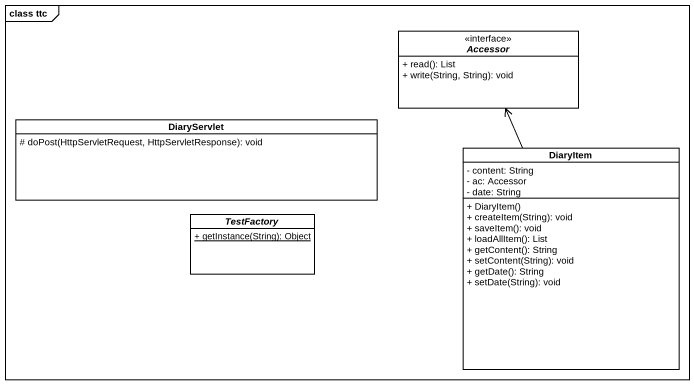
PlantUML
@startuml
mainframe class ttc
hide circle
hide empty members
skinparam classAttributeIconSize 0
interface Accessor <<interface>> {
  + read(): List
  + write(String, String): void
}
class DiaryServlet {
  # doPost(HttpServletRequest, HttpServletResponse): void
}
class DiaryItem {
  - content: String
  - ac: Accessor
  - date: String
  + DiaryItem()
  + createItem(String): void
  + saveItem(): void
  + loadAllItem(): List
  + getContent(): String
  + setContent(String): void
  + getDate(): String
  + setDate(String): void
}
abstract class TestFactory {
  {static} + getInstance(String): Object
}
DiaryItem -up-> Accessor
@enduml
